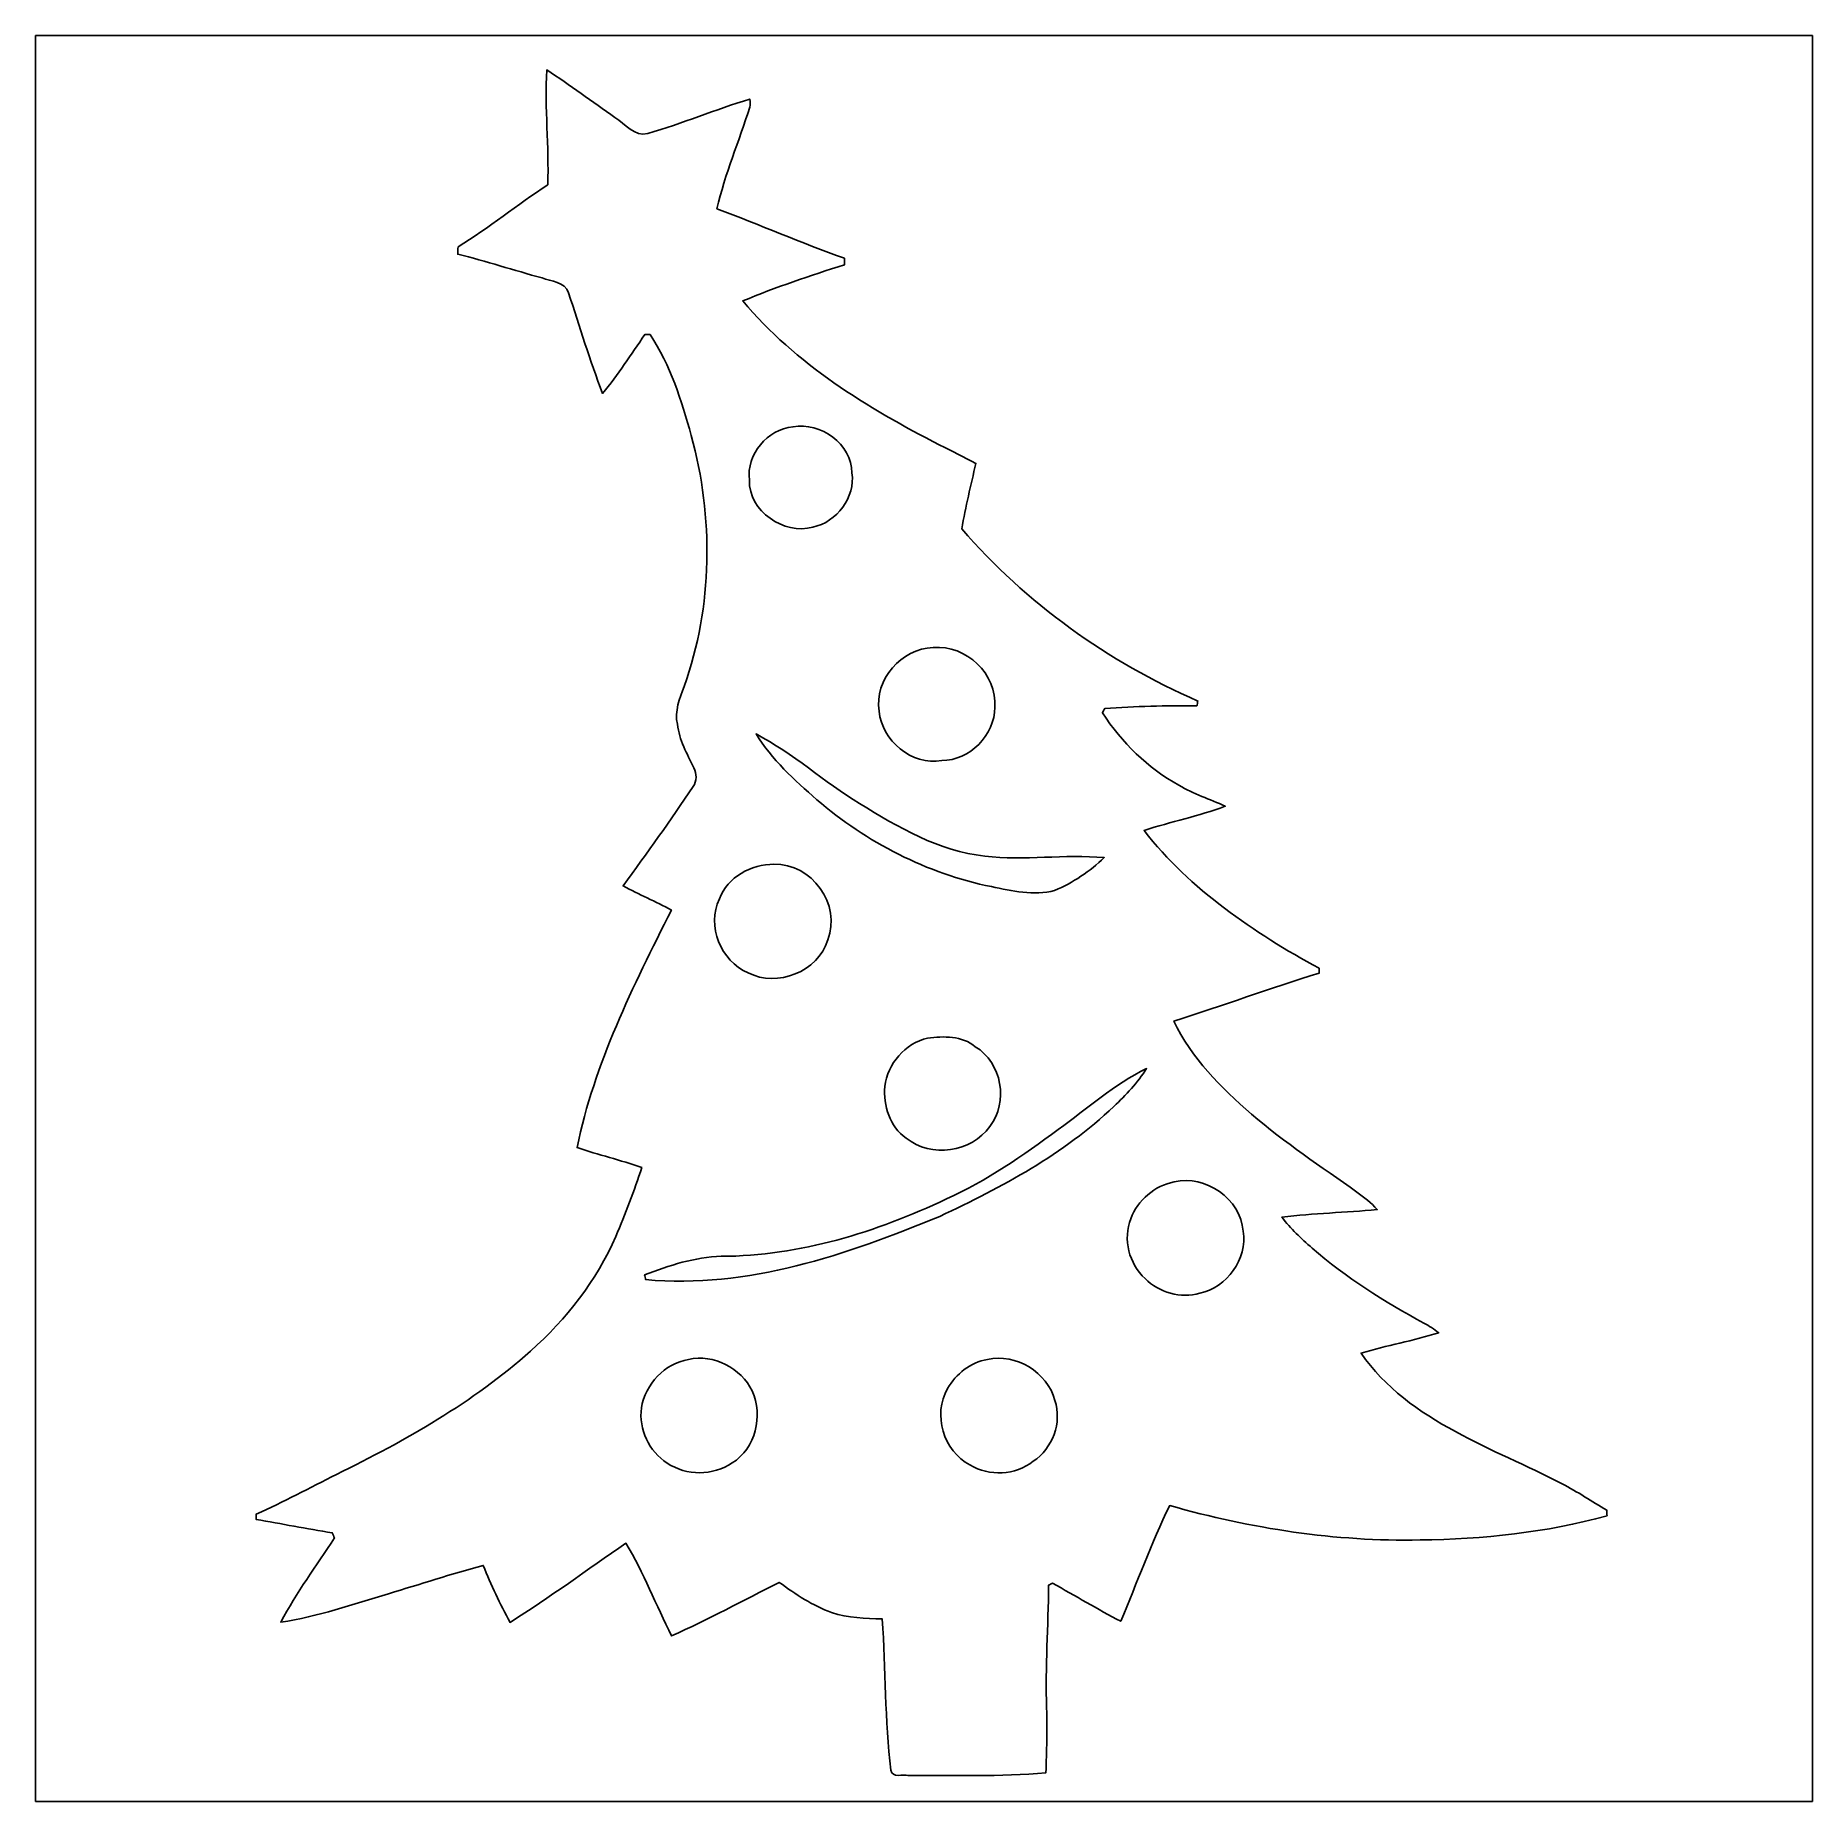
# Model space of a CAD drawing. Header units: centimetres. Extents: x -16.8 to 16.8, y -16.7 to 16.7.
import ezdxf

# ---------------------------------------------------------------- set-up
doc = ezdxf.new("R2010")
doc.units = ezdxf.units.CM
doc.header["$MEASUREMENT"] = 0
doc.layers.add('Layer 1', color=7, linetype='Continuous')

msp = doc.modelspace()

# ---------------------------------------------------------------- linework, layer by layer
at = {"layer": 'Layer 1', "color": 7}
for points, knots in [([(-16.77458, 16.66875), (-16.77458, 16.66875), (16.77458, 16.66875), (16.77458, 16.66875), (16.77458, 16.66875), (16.77458, 16.66875), (16.77458, -16.66875), (16.77458, -16.66875), (16.77458, -16.66875), (16.77458, -16.66875), (-16.77458, -16.66875), (-16.77458, -16.66875), (-16.77458, -16.66875), (-16.77458, -16.66875), (-16.77458, 16.66875), (-16.77458, 16.66875), (-16.77458, 16.66875), (-16.77458, 16.66875), (-16.77458, 16.66875), (-16.77458, 16.66875)], [0, 0, 0, 0, 0.16666667, 0.16666667, 0.16666667, 0.16666667, 0.33333333, 0.33333333, 0.33333333, 0.33333333, 0.5, 0.5, 0.5, 0.5, 0.66666667, 0.66666667, 0.66666667, 0.66666667, 1, 1, 1, 1]), ([(-7.12153, 16.02105), (-7.1628, 15.29821), (-7.07849, 14.57431), (-7.10318, 13.85076), (-7.10318, 13.85076), (-7.67821, 13.47399), (-8.21549, 13.04255), (-8.79828, 12.67742), (-8.79828, 12.67742), (-8.80004, 12.63191), (-8.80181, 12.58641), (-8.80322, 12.54054), (-8.80322, 12.54054), (-8.26735, 12.41002), (-7.74277, 12.2368), (-7.21043, 12.09287), (-7.21043, 12.09287), (-7.04215, 12.02619), (-6.78004, 12.01949), (-6.71019, 11.81312), (-6.71019, 11.81312), (-6.5024, 11.17706), (-6.30978, 10.53536), (-6.06707, 9.91129), (-6.06707, 9.91129), (-5.78026, 10.26654), (-5.52838, 10.64789), (-5.27121, 11.02431), (-5.27121, 11.02431), (-5.24616, 11.0236), (-5.19606, 11.02219), (-5.17137, 11.02184), (-5.17137, 11.02184), (-4.78649, 10.44751), (-4.578, 9.77865), (-4.39455, 9.1186), (-4.39455, 9.1186), (-3.97157, 7.57414), (-3.98815, 5.89633), (-4.5272, 4.38256), (-4.5272, 4.38256), (-4.60869, 4.15361), (-4.71664, 3.91478), (-4.65561, 3.66607), (-4.65561, 3.66607), (-4.6228, 3.36973), (-4.47146, 3.10974), (-4.34728, 2.84515), (-4.34728, 2.84515), (-4.29154, 2.73614), (-4.28554, 2.59468), (-4.35928, 2.49273), (-4.35928, 2.49273), (-4.78508, 1.85667), (-5.22887, 1.23261), (-5.68219, 0.61595), (-5.68219, 0.61595), (-5.38304, 0.45332), (-5.0673, 0.3235), (-4.7692, 0.15804), (-4.7692, 0.15804), (-5.49099, -1.27917), (-6.22441, -2.7372), (-6.55108, -4.32435), (-6.55108, -4.32435), (-6.14892, -4.46687), (-5.72946, -4.55542), (-5.32871, -4.70147), (-5.32871, -4.70147), (-5.4677, -5.1435), (-5.64127, -5.57389), (-5.81836, -6.00181), (-5.81836, -6.00181), (-6.18102, -6.83472), (-6.75323, -7.56144), (-7.42703, -8.16539), (-7.42703, -8.16539), (-8.51359, -9.13553), (-9.79276, -9.85732), (-11.09486, -10.49514), (-11.09486, -10.49514), (-11.59792, -10.74596), (-12.0904, -11.01901), (-12.60616, -11.24409), (-12.60616, -11.24409), (-12.60757, -11.26913), (-12.61075, -11.31887), (-12.61216, -11.34392), (-12.61216, -11.34392), (-12.13238, -11.42753), (-11.65401, -11.51925), (-11.17318, -11.59722), (-11.17318, -11.59722), (-11.15907, -11.62932), (-11.1446, -11.66213), (-11.13014, -11.69494), (-11.13014, -11.69494), (-11.47798, -12.2174), (-11.84522, -12.72928), (-12.14332, -13.28244), (-12.14332, -13.28244), (-11.44764, -13.18189), (-10.78018, -12.94906), (-10.10991, -12.74621), (-10.10991, -12.74621), (-9.51371, -12.56982), (-8.92351, -12.37262), (-8.32238, -12.21317), (-8.32238, -12.21317), (-8.1728, -12.58006), (-8.00629, -12.94059), (-7.81438, -13.28737), (-7.81438, -13.28737), (-7.06755, -12.81642), (-6.356, -12.2936), (-5.62786, -11.79477), (-5.62786, -11.79477), (-5.29061, -12.35181), (-5.06024, -12.96352), (-4.76603, -13.54279), (-4.76603, -13.54279), (-4.07564, -13.23234), (-3.40924, -12.8718), (-2.73226, -12.53384), (-2.73226, -12.53384), (-2.42358, -12.75644), (-2.10432, -12.97376), (-1.74343, -13.10358), (-1.74343, -13.10358), (-1.43651, -13.20906), (-1.10737, -13.20941), (-0.78669, -13.22423), (-0.78669, -13.22423), (-0.72672, -14.17532), (-0.73625, -15.13346), (-0.62512, -16.08067), (-0.62512, -16.08067), (-0.60078, -16.23413), (-0.39194, -16.14946), (-0.30057, -16.17945), (-0.30057, -16.17945), (0.56656, -16.16463), (1.43722, -16.21014), (2.30223, -16.12582), (2.30223, -16.12582), (2.3114, -15.71872), (2.33186, -15.31197), (2.31599, -14.90557), (2.31599, -14.90557), (2.28812, -14.13122), (2.34527, -13.35828), (2.35303, -12.58464), (2.35303, -12.58464), (2.37173, -12.57547), (2.40912, -12.55642), (2.42782, -12.54725), (2.42782, -12.54725), (2.85538, -12.7889), (3.27978, -13.03831), (3.7144, -13.26797), (3.7144, -13.26797), (4.02343, -12.53984), (4.28907, -11.79266), (4.63832, -11.08216), (4.63832, -11.08216), (6.17396, -11.51572), (7.76817, -11.76514), (9.36625, -11.73198), (9.36625, -11.73198), (10.5537, -11.71469), (11.74962, -11.59404), (12.8965, -11.27619), (12.8965, -11.27619), (12.89509, -11.24938), (12.89191, -11.19611), (12.89015, -11.1693), (12.89015, -11.1693), (12.60898, -11.0042), (12.33699, -10.82216), (12.04736, -10.67223), (12.04736, -10.67223), (11.38661, -10.32263), (10.68846, -10.04958), (10.03476, -9.68693), (10.03476, -9.68693), (9.35073, -9.31933), (8.69562, -8.85366), (8.25147, -8.20561), (8.25147, -8.20561), (8.73478, -8.05603), (9.23607, -7.97384), (9.71832, -7.82038), (9.71832, -7.82038), (9.63013, -7.75123), (9.53664, -7.68914), (9.43751, -7.63764), (9.43751, -7.63764), (8.69103, -7.23406), (7.96572, -6.78109), (7.32614, -6.22053), (7.32614, -6.22053), (7.12258, -6.04132), (6.92009, -5.85646), (6.75816, -5.63774), (6.75816, -5.63774), (7.35471, -5.56084), (7.95831, -5.55449), (8.55698, -5.49381), (8.55698, -5.49381), (8.44585, -5.36469), (8.30509, -5.26556), (8.17033, -5.16467), (8.17033, -5.16467), (7.50111, -4.68418), (6.81002, -4.23122), (6.18349, -3.69429), (6.18349, -3.69429), (5.60881, -3.19088), (5.04613, -2.63772), (4.7184, -1.9364), (4.7184, -1.9364), (5.63809, -1.65135), (6.53909, -1.30986), (7.4609, -1.03223), (7.4609, -1.03223), (7.46019, -1.0093), (7.45878, -0.96308), (7.45843, -0.94015), (7.45843, -0.94015), (6.22829, -0.26599), (5.02532, 0.54257), (4.15643, 1.66088), (4.15643, 1.66088), (4.66161, 1.83092), (5.1883, 1.93005), (5.68713, 2.11984), (5.68713, 2.11984), (5.3975, 2.25637), (5.0867, 2.34703), (4.8133, 2.51742), (4.8133, 2.51742), (4.22346, 2.83951), (3.73521, 3.32281), (3.36832, 3.88303), (3.36832, 3.88303), (3.37961, 3.90313), (3.40184, 3.943), (3.41277, 3.96311), (3.41277, 3.96311), (3.99097, 4.0072), (4.57094, 4.01779), (5.15056, 4.01638), (5.15056, 4.01638), (5.15585, 4.0386), (5.16572, 4.08376), (5.17066, 4.10598), (5.17066, 4.10598), (3.47133, 4.8447), (1.92546, 5.95348), (0.71226, 7.35718), (0.71226, 7.35718), (0.78881, 7.77064), (0.88194, 8.18092), (0.98037, 8.58979), (0.98037, 8.58979), (0.756, 8.71255), (0.52634, 8.82509), (0.29704, 8.93798), (0.29704, 8.93798), (-1.0728, 9.64177), (-2.42217, 10.46692), (-3.42194, 11.65966), (-3.42194, 11.65966), (-2.794, 11.91789), (-2.15018, 12.13732), (-1.50213, 12.33946), (-1.50213, 12.33946), (-1.50248, 12.38109), (-1.50248, 12.42236), (-1.50248, 12.46364), (-1.50248, 12.46364), (-2.31458, 12.75115), (-3.10374, 13.09864), (-3.91125, 13.39885), (-3.91125, 13.39885), (-3.75426, 14.05361), (-3.49285, 14.67802), (-3.28824, 15.31832), (-3.28824, 15.31832), (-3.27554, 15.36841), (-3.28083, 15.42062), (-3.2893, 15.47072), (-3.2893, 15.47072), (-3.93559, 15.26857), (-4.56565, 15.01352), (-5.21406, 14.81702), (-5.21406, 14.81702), (-5.47335, 14.75599), (-5.64127, 15.00329), (-5.83424, 15.1197), (-5.83424, 15.1197), (-6.2611, 15.42309), (-6.68655, 15.7293), (-7.12153, 16.02105)], [0, 0, 0, 0, 0.01298701, 0.01298701, 0.01298701, 0.01298701, 0.02597403, 0.02597403, 0.02597403, 0.02597403, 0.03896104, 0.03896104, 0.03896104, 0.03896104, 0.05194805, 0.05194805, 0.05194805, 0.05194805, 0.06493506, 0.06493506, 0.06493506, 0.06493506, 0.07792208, 0.07792208, 0.07792208, 0.07792208, 0.09090909, 0.09090909, 0.09090909, 0.09090909, 0.1038961, 0.1038961, 0.1038961, 0.1038961, 0.11688312, 0.11688312, 0.11688312, 0.11688312, 0.12987013, 0.12987013, 0.12987013, 0.12987013, 0.14285714, 0.14285714, 0.14285714, 0.14285714, 0.15584416, 0.15584416, 0.15584416, 0.15584416, 0.16883117, 0.16883117, 0.16883117, 0.16883117, 0.18181818, 0.18181818, 0.18181818, 0.18181818, 0.19480519, 0.19480519, 0.19480519, 0.19480519, 0.20779221, 0.20779221, 0.20779221, 0.20779221, 0.22077922, 0.22077922, 0.22077922, 0.22077922, 0.23376623, 0.23376623, 0.23376623, 0.23376623, 0.24675325, 0.24675325, 0.24675325, 0.24675325, 0.25974026, 0.25974026, 0.25974026, 0.25974026, 0.27272727, 0.27272727, 0.27272727, 0.27272727, 0.28571429, 0.28571429, 0.28571429, 0.28571429, 0.2987013, 0.2987013, 0.2987013, 0.2987013, 0.31168831, 0.31168831, 0.31168831, 0.31168831, 0.32467532, 0.32467532, 0.32467532, 0.32467532, 0.33766234, 0.33766234, 0.33766234, 0.33766234, 0.35064935, 0.35064935, 0.35064935, 0.35064935, 0.36363636, 0.36363636, 0.36363636, 0.36363636, 0.37662338, 0.37662338, 0.37662338, 0.37662338, 0.38961039, 0.38961039, 0.38961039, 0.38961039, 0.4025974, 0.4025974, 0.4025974, 0.4025974, 0.41558442, 0.41558442, 0.41558442, 0.41558442, 0.42857143, 0.42857143, 0.42857143, 0.42857143, 0.44155844, 0.44155844, 0.44155844, 0.44155844, 0.45454545, 0.45454545, 0.45454545, 0.45454545, 0.46753247, 0.46753247, 0.46753247, 0.46753247, 0.48051948, 0.48051948, 0.48051948, 0.48051948, 0.49350649, 0.49350649, 0.49350649, 0.49350649, 0.50649351, 0.50649351, 0.50649351, 0.50649351, 0.51948052, 0.51948052, 0.51948052, 0.51948052, 0.53246753, 0.53246753, 0.53246753, 0.53246753, 0.54545455, 0.54545455, 0.54545455, 0.54545455, 0.55844156, 0.55844156, 0.55844156, 0.55844156, 0.57142857, 0.57142857, 0.57142857, 0.57142857, 0.58441558, 0.58441558, 0.58441558, 0.58441558, 0.5974026, 0.5974026, 0.5974026, 0.5974026, 0.61038961, 0.61038961, 0.61038961, 0.61038961, 0.62337662, 0.62337662, 0.62337662, 0.62337662, 0.63636364, 0.63636364, 0.63636364, 0.63636364, 0.64935065, 0.64935065, 0.64935065, 0.64935065, 0.66233766, 0.66233766, 0.66233766, 0.66233766, 0.67532468, 0.67532468, 0.67532468, 0.67532468, 0.68831169, 0.68831169, 0.68831169, 0.68831169, 0.7012987, 0.7012987, 0.7012987, 0.7012987, 0.71428571, 0.71428571, 0.71428571, 0.71428571, 0.72727273, 0.72727273, 0.72727273, 0.72727273, 0.74025974, 0.74025974, 0.74025974, 0.74025974, 0.75324675, 0.75324675, 0.75324675, 0.75324675, 0.76623377, 0.76623377, 0.76623377, 0.76623377, 0.77922078, 0.77922078, 0.77922078, 0.77922078, 0.79220779, 0.79220779, 0.79220779, 0.79220779, 0.80519481, 0.80519481, 0.80519481, 0.80519481, 0.81818182, 0.81818182, 0.81818182, 0.81818182, 0.83116883, 0.83116883, 0.83116883, 0.83116883, 0.84415584, 0.84415584, 0.84415584, 0.84415584, 0.85714286, 0.85714286, 0.85714286, 0.85714286, 0.87012987, 0.87012987, 0.87012987, 0.87012987, 0.88311688, 0.88311688, 0.88311688, 0.88311688, 0.8961039, 0.8961039, 0.8961039, 0.8961039, 0.90909091, 0.90909091, 0.90909091, 0.90909091, 0.92207792, 0.92207792, 0.92207792, 0.92207792, 0.93506494, 0.93506494, 0.93506494, 0.93506494, 0.94805195, 0.94805195, 0.94805195, 0.94805195, 0.96103896, 0.96103896, 0.96103896, 0.96103896, 0.97402597, 0.97402597, 0.97402597, 0.97402597, 1, 1, 1, 1]), ([(-2.47333, 9.28194), (-1.95509, 9.37189), (-1.36102, 8.9595), (-1.35961, 8.41304), (-1.35961, 8.41304), (-1.29152, 7.94914), (-1.64747, 7.48489), (-2.09762, 7.38822), (-2.09762, 7.38822), (-2.64478, 7.23688), (-3.30835, 7.68985), (-3.29741, 8.27405), (-3.29741, 8.27405), (-3.35351, 8.76018), (-2.95875, 9.23643), (-2.47333, 9.28194)], [0, 0, 0, 0, 0.2, 0.2, 0.2, 0.2, 0.4, 0.4, 0.4, 0.4, 0.6, 0.6, 0.6, 0.6, 1, 1, 1, 1]), ([(0.17357, 5.11351), (0.79657, 5.17243), (1.37971, 4.61398), (1.3402, 3.98886), (1.3402, 3.98886), (1.32997, 3.46181), (0.86713, 2.98097), (0.33408, 2.98415), (0.33408, 2.98415), (-0.23319, 2.8829), (-0.79128, 3.35386), (-0.84737, 3.91266), (-0.84737, 3.91266), (-0.94192, 4.50991), (-0.42545, 5.09905), (0.17357, 5.11351)], [0, 0, 0, 0, 0.2, 0.2, 0.2, 0.2, 0.4, 0.4, 0.4, 0.4, 0.6, 0.6, 0.6, 0.6, 1, 1, 1, 1]), ([(-3.17077, 3.48403), (-2.47262, 3.11856), (-1.88807, 2.57775), (-1.21532, 2.17064), (-1.21532, 2.17064), (-0.48754, 1.72403), (0.27834, 1.26683), (1.14759, 1.17969), (1.14759, 1.17969), (1.89724, 1.08691), (2.65324, 1.21779), (3.4036, 1.15041), (3.4036, 1.15041), (3.13161, 0.89147), (2.81305, 0.67345), (2.46556, 0.52987), (2.46556, 0.52987), (2.07292, 0.42333), (1.66158, 0.52282), (1.27353, 0.60113), (1.27353, 0.60113), (0.05503, 0.84737), (-1.08232, 1.43757), (-2.02459, 2.24331), (-2.02459, 2.24331), (-2.44687, 2.61479), (-2.87232, 3.00214), (-3.17077, 3.48403)], [0, 0, 0, 0, 0.125, 0.125, 0.125, 0.125, 0.25, 0.25, 0.25, 0.25, 0.375, 0.375, 0.375, 0.375, 0.5, 0.5, 0.5, 0.5, 0.625, 0.625, 0.625, 0.625, 0.75, 0.75, 0.75, 0.75, 1, 1, 1, 1]), ([(-2.83245, 1.0227), (-2.12478, 1.05304), (-1.55222, 0.25788), (-1.81751, -0.40358), (-1.81751, -0.40358), (-2.00025, -1.00683), (-2.76684, -1.30881), (-3.32034, -1.02482), (-3.32034, -1.02482), (-3.83681, -0.8061), (-4.11021, -0.13899), (-3.86256, 0.37006), (-3.86256, 0.37006), (-3.71016, 0.78458), (-3.26002, 1.02411), (-2.83245, 1.0227)], [0, 0, 0, 0, 0.2, 0.2, 0.2, 0.2, 0.4, 0.4, 0.4, 0.4, 0.6, 0.6, 0.6, 0.6, 1, 1, 1, 1]), ([(0.06809, -2.25813), (0.37112, -2.21897), (0.71896, -2.21227), (0.96767, -2.42041), (0.96767, -2.42041), (1.47179, -2.72027), (1.6002, -3.46604), (1.24178, -3.92395), (1.24178, -3.92395), (0.89782, -4.41607), (0.12912, -4.53108), (-0.33479, -4.14408), (-0.33479, -4.14408), (-0.65052, -3.93594), (-0.76906, -3.52954), (-0.7426, -3.17006), (-0.7426, -3.17006), (-0.68545, -2.74179), (-0.35736, -2.3562), (0.06809, -2.25813)], [0, 0, 0, 0, 0.16666667, 0.16666667, 0.16666667, 0.16666667, 0.33333333, 0.33333333, 0.33333333, 0.33333333, 0.5, 0.5, 0.5, 0.5, 0.66666667, 0.66666667, 0.66666667, 0.66666667, 1, 1, 1, 1]), ([(2.53541, -3.98357), (3.08081, -3.58599), (3.59234, -3.13126), (4.20229, -2.8321), (4.20229, -2.8321), (4.03084, -3.09845), (3.81459, -3.33304), (3.58316, -3.54789), (3.58316, -3.54789), (2.63701, -4.44888), (1.47249, -5.074), (0.29774, -5.62328), (0.29774, -5.62328), (-1.45909, -6.34541), (-3.3274, -6.99805), (-5.25604, -6.81637), (-5.25604, -6.81637), (-5.26062, -6.7945), (-5.26944, -6.75076), (-5.27403, -6.72888), (-5.27403, -6.72888), (-4.81013, -6.54897), (-4.32894, -6.39127), (-3.82693, -6.37752), (-3.82693, -6.37752), (-2.34633, -6.37293), (-0.90593, -5.92314), (0.42192, -5.29414), (0.42192, -5.29414), (1.18357, -4.95688), (1.86584, -4.47252), (2.53541, -3.98357)], [0, 0, 0, 0, 0.11111111, 0.11111111, 0.11111111, 0.11111111, 0.22222222, 0.22222222, 0.22222222, 0.22222222, 0.33333333, 0.33333333, 0.33333333, 0.33333333, 0.44444444, 0.44444444, 0.44444444, 0.44444444, 0.55555556, 0.55555556, 0.55555556, 0.55555556, 0.66666667, 0.66666667, 0.66666667, 0.66666667, 0.77777778, 0.77777778, 0.77777778, 0.77777778, 1, 1, 1, 1]), ([(4.7244, -4.97205), (5.32024, -4.83623), (5.9757, -5.2899), (6.02615, -5.90409), (6.02615, -5.90409), (6.11117, -6.42761), (5.71641, -6.96489), (5.20488, -7.07461), (5.20488, -7.07461), (4.84505, -7.17762), (4.43653, -7.05979), (4.17301, -6.79873), (4.17301, -6.79873), (3.87068, -6.51969), (3.75356, -6.05226), (3.90243, -5.66702), (3.90243, -5.66702), (4.03437, -5.31671), (4.35716, -5.04225), (4.7244, -4.97205)], [0, 0, 0, 0, 0.16666667, 0.16666667, 0.16666667, 0.16666667, 0.33333333, 0.33333333, 0.33333333, 0.33333333, 0.5, 0.5, 0.5, 0.5, 0.66666667, 0.66666667, 0.66666667, 0.66666667, 1, 1, 1, 1]), ([(-4.44747, -8.32556), (-3.9684, -8.21619), (-3.45616, -8.48748), (-3.24168, -8.91999), (-3.24168, -8.91999), (-3.03495, -9.38847), (-3.17535, -10.0009), (-3.62126, -10.27853), (-3.62126, -10.27853), (-3.98321, -10.51983), (-4.48804, -10.52724), (-4.84823, -10.27994), (-4.84823, -10.27994), (-5.19324, -10.06193), (-5.38551, -9.63895), (-5.33647, -9.23537), (-5.33647, -9.23537), (-5.25745, -8.79581), (-4.89656, -8.39646), (-4.44747, -8.32556)], [0, 0, 0, 0, 0.16666667, 0.16666667, 0.16666667, 0.16666667, 0.33333333, 0.33333333, 0.33333333, 0.33333333, 0.5, 0.5, 0.5, 0.5, 0.66666667, 0.66666667, 0.66666667, 0.66666667, 1, 1, 1, 1]), ([(1.19698, -8.32414), (1.74061, -8.20103), (2.32551, -8.5665), (2.47297, -9.09743), (2.47297, -9.09743), (2.60809, -9.51512), (2.42852, -10.00725), (2.06269, -10.24678), (2.06269, -10.24678), (1.72826, -10.50925), (1.22767, -10.541), (0.86677, -10.31416), (0.86677, -10.31416), (0.36724, -10.05558), (0.16016, -9.36202), (0.44591, -8.87554), (0.44591, -8.87554), (0.60254, -8.60037), (0.87983, -8.37636), (1.19698, -8.32414)], [0, 0, 0, 0, 0.16666667, 0.16666667, 0.16666667, 0.16666667, 0.33333333, 0.33333333, 0.33333333, 0.33333333, 0.5, 0.5, 0.5, 0.5, 0.66666667, 0.66666667, 0.66666667, 0.66666667, 1, 1, 1, 1])]:
    msp.add_open_spline(points, degree=3, knots=knots, dxfattribs=at)
at = {"layer": 'Layer 1', "color": 8}
for points, knots in [([(-7.12153, 16.02105), (-6.68655, 15.7293), (-6.2611, 15.42309), (-5.83424, 15.1197), (-5.83424, 15.1197), (-5.64127, 15.00329), (-5.47335, 14.75599), (-5.21406, 14.81702), (-5.21406, 14.81702), (-4.56565, 15.01352), (-3.93559, 15.26857), (-3.2893, 15.47072), (-3.2893, 15.47072), (-3.28083, 15.42062), (-3.27554, 15.36841), (-3.28824, 15.31832), (-3.28824, 15.31832), (-3.49285, 14.67802), (-3.75426, 14.05361), (-3.91125, 13.39885), (-3.91125, 13.39885), (-3.10374, 13.09864), (-2.31458, 12.75115), (-1.50248, 12.46364), (-1.50248, 12.46364), (-1.50248, 12.42236), (-1.50248, 12.38109), (-1.50213, 12.33946), (-1.50213, 12.33946), (-2.15018, 12.13732), (-2.794, 11.91789), (-3.42194, 11.65966), (-3.42194, 11.65966), (-2.42217, 10.46692), (-1.0728, 9.64177), (0.29704, 8.93798), (0.29704, 8.93798), (0.52634, 8.82509), (0.756, 8.71255), (0.98037, 8.58979), (0.98037, 8.58979), (0.88194, 8.18092), (0.78881, 7.77064), (0.71226, 7.35718), (0.71226, 7.35718), (1.92546, 5.95348), (3.47133, 4.8447), (5.17066, 4.10598), (5.17066, 4.10598), (5.16572, 4.08376), (5.15585, 4.0386), (5.15056, 4.01638), (5.15056, 4.01638), (4.57094, 4.01779), (3.99097, 4.0072), (3.41277, 3.96311), (3.41277, 3.96311), (3.40184, 3.943), (3.37961, 3.90313), (3.36832, 3.88303), (3.36832, 3.88303), (3.73521, 3.32281), (4.22346, 2.83951), (4.8133, 2.51742), (4.8133, 2.51742), (5.0867, 2.34703), (5.3975, 2.25637), (5.68713, 2.11984), (5.68713, 2.11984), (5.1883, 1.93005), (4.66161, 1.83092), (4.15643, 1.66088), (4.15643, 1.66088), (5.02532, 0.54257), (6.22829, -0.26599), (7.45843, -0.94015), (7.45843, -0.94015), (7.45878, -0.96308), (7.46019, -1.0093), (7.4609, -1.03223), (7.4609, -1.03223), (6.53909, -1.30986), (5.63809, -1.65135), (4.7184, -1.9364), (4.7184, -1.9364), (5.04613, -2.63772), (5.60881, -3.19088), (6.18349, -3.69429), (6.18349, -3.69429), (6.81002, -4.23122), (7.50111, -4.68418), (8.17033, -5.16467), (8.17033, -5.16467), (8.30509, -5.26556), (8.44585, -5.36469), (8.55698, -5.49381), (8.55698, -5.49381), (7.95831, -5.55449), (7.35471, -5.56084), (6.75816, -5.63774), (6.75816, -5.63774), (6.92009, -5.85646), (7.12258, -6.04132), (7.32614, -6.22053), (7.32614, -6.22053), (7.96572, -6.78109), (8.69103, -7.23406), (9.43751, -7.63764), (9.43751, -7.63764), (9.53664, -7.68914), (9.63013, -7.75123), (9.71832, -7.82038), (9.71832, -7.82038), (9.23607, -7.97384), (8.73478, -8.05603), (8.25147, -8.20561), (8.25147, -8.20561), (8.69562, -8.85366), (9.35073, -9.31933), (10.03476, -9.68693), (10.03476, -9.68693), (10.68846, -10.04958), (11.38661, -10.32263), (12.04736, -10.67223), (12.04736, -10.67223), (12.33699, -10.82216), (12.60898, -11.0042), (12.89015, -11.1693), (12.89015, -11.1693), (12.89191, -11.19611), (12.89509, -11.24938), (12.8965, -11.27619), (12.8965, -11.27619), (11.74962, -11.59404), (10.5537, -11.71469), (9.36625, -11.73198), (9.36625, -11.73198), (7.76817, -11.76514), (6.17396, -11.51572), (4.63832, -11.08216), (4.63832, -11.08216), (4.28907, -11.79266), (4.02343, -12.53984), (3.7144, -13.26797), (3.7144, -13.26797), (3.27978, -13.03831), (2.85538, -12.7889), (2.42782, -12.54725), (2.42782, -12.54725), (2.40912, -12.55642), (2.37173, -12.57547), (2.35303, -12.58464), (2.35303, -12.58464), (2.34527, -13.35828), (2.28812, -14.13122), (2.31599, -14.90557), (2.31599, -14.90557), (2.33186, -15.31197), (2.3114, -15.71872), (2.30223, -16.12582), (2.30223, -16.12582), (1.43722, -16.21014), (0.56656, -16.16463), (-0.30057, -16.17945), (-0.30057, -16.17945), (-0.39194, -16.14946), (-0.60078, -16.23413), (-0.62512, -16.08067), (-0.62512, -16.08067), (-0.73625, -15.13346), (-0.72672, -14.17532), (-0.78669, -13.22423), (-0.78669, -13.22423), (-1.10737, -13.20941), (-1.43651, -13.20906), (-1.74343, -13.10358), (-1.74343, -13.10358), (-2.10432, -12.97376), (-2.42358, -12.75644), (-2.73226, -12.53384), (-2.73226, -12.53384), (-3.40924, -12.8718), (-4.07564, -13.23234), (-4.76603, -13.54279), (-4.76603, -13.54279), (-5.06024, -12.96352), (-5.29061, -12.35181), (-5.62786, -11.79477), (-5.62786, -11.79477), (-6.356, -12.2936), (-7.06755, -12.81642), (-7.81438, -13.28737), (-7.81438, -13.28737), (-8.00629, -12.94059), (-8.1728, -12.58006), (-8.32238, -12.21317), (-8.32238, -12.21317), (-8.92351, -12.37262), (-9.51371, -12.56982), (-10.10991, -12.74621), (-10.10991, -12.74621), (-10.78018, -12.94906), (-11.44764, -13.18189), (-12.14332, -13.28244), (-12.14332, -13.28244), (-11.84522, -12.72928), (-11.47798, -12.2174), (-11.13014, -11.69494), (-11.13014, -11.69494), (-11.1446, -11.66213), (-11.15907, -11.62932), (-11.17318, -11.59722), (-11.17318, -11.59722), (-11.65401, -11.51925), (-12.13238, -11.42753), (-12.61216, -11.34392), (-12.61216, -11.34392), (-12.61075, -11.31887), (-12.60757, -11.26913), (-12.60616, -11.24409), (-12.60616, -11.24409), (-12.0904, -11.01901), (-11.59792, -10.74596), (-11.09486, -10.49514), (-11.09486, -10.49514), (-9.79276, -9.85732), (-8.51359, -9.13553), (-7.42703, -8.16539), (-7.42703, -8.16539), (-6.75323, -7.56144), (-6.18102, -6.83472), (-5.81836, -6.00181), (-5.81836, -6.00181), (-5.64127, -5.57389), (-5.4677, -5.1435), (-5.32871, -4.70147), (-5.32871, -4.70147), (-5.72946, -4.55542), (-6.14892, -4.46687), (-6.55108, -4.32435), (-6.55108, -4.32435), (-6.22441, -2.7372), (-5.49099, -1.27917), (-4.7692, 0.15804), (-4.7692, 0.15804), (-5.0673, 0.3235), (-5.38304, 0.45332), (-5.68219, 0.61595), (-5.68219, 0.61595), (-5.22887, 1.23261), (-4.78508, 1.85667), (-4.35928, 2.49273), (-4.35928, 2.49273), (-4.28554, 2.59468), (-4.29154, 2.73614), (-4.34728, 2.84515), (-4.34728, 2.84515), (-4.47146, 3.10974), (-4.6228, 3.36973), (-4.65561, 3.66607), (-4.65561, 3.66607), (-4.71664, 3.91478), (-4.60869, 4.15361), (-4.5272, 4.38256), (-4.5272, 4.38256), (-3.98815, 5.89633), (-3.97157, 7.57414), (-4.39455, 9.1186), (-4.39455, 9.1186), (-4.578, 9.77865), (-4.78649, 10.44751), (-5.17137, 11.02184), (-5.17137, 11.02184), (-5.19606, 11.02219), (-5.24616, 11.0236), (-5.27121, 11.02431), (-5.27121, 11.02431), (-5.52838, 10.64789), (-5.78026, 10.26654), (-6.06707, 9.91129), (-6.06707, 9.91129), (-6.30978, 10.53536), (-6.5024, 11.17706), (-6.71019, 11.81312), (-6.71019, 11.81312), (-6.78004, 12.01949), (-7.04215, 12.02619), (-7.21043, 12.09287), (-7.21043, 12.09287), (-7.74277, 12.2368), (-8.26735, 12.41002), (-8.80322, 12.54054), (-8.80322, 12.54054), (-8.80181, 12.58641), (-8.80004, 12.63191), (-8.79828, 12.67742), (-8.79828, 12.67742), (-8.21549, 13.04255), (-7.67821, 13.47399), (-7.10318, 13.85076), (-7.10318, 13.85076), (-7.07849, 14.57431), (-7.1628, 15.29821), (-7.12153, 16.02105), (-7.12153, 16.02105), (-7.12153, 16.02105), (-7.12153, 16.02105), (-7.12153, 16.02105)], [0, 0, 0, 0, 0.01282051, 0.01282051, 0.01282051, 0.01282051, 0.02564103, 0.02564103, 0.02564103, 0.02564103, 0.03846154, 0.03846154, 0.03846154, 0.03846154, 0.05128205, 0.05128205, 0.05128205, 0.05128205, 0.06410256, 0.06410256, 0.06410256, 0.06410256, 0.07692308, 0.07692308, 0.07692308, 0.07692308, 0.08974359, 0.08974359, 0.08974359, 0.08974359, 0.1025641, 0.1025641, 0.1025641, 0.1025641, 0.11538462, 0.11538462, 0.11538462, 0.11538462, 0.12820513, 0.12820513, 0.12820513, 0.12820513, 0.14102564, 0.14102564, 0.14102564, 0.14102564, 0.15384615, 0.15384615, 0.15384615, 0.15384615, 0.16666667, 0.16666667, 0.16666667, 0.16666667, 0.17948718, 0.17948718, 0.17948718, 0.17948718, 0.19230769, 0.19230769, 0.19230769, 0.19230769, 0.20512821, 0.20512821, 0.20512821, 0.20512821, 0.21794872, 0.21794872, 0.21794872, 0.21794872, 0.23076923, 0.23076923, 0.23076923, 0.23076923, 0.24358974, 0.24358974, 0.24358974, 0.24358974, 0.25641026, 0.25641026, 0.25641026, 0.25641026, 0.26923077, 0.26923077, 0.26923077, 0.26923077, 0.28205128, 0.28205128, 0.28205128, 0.28205128, 0.29487179, 0.29487179, 0.29487179, 0.29487179, 0.30769231, 0.30769231, 0.30769231, 0.30769231, 0.32051282, 0.32051282, 0.32051282, 0.32051282, 0.33333333, 0.33333333, 0.33333333, 0.33333333, 0.34615385, 0.34615385, 0.34615385, 0.34615385, 0.35897436, 0.35897436, 0.35897436, 0.35897436, 0.37179487, 0.37179487, 0.37179487, 0.37179487, 0.38461538, 0.38461538, 0.38461538, 0.38461538, 0.3974359, 0.3974359, 0.3974359, 0.3974359, 0.41025641, 0.41025641, 0.41025641, 0.41025641, 0.42307692, 0.42307692, 0.42307692, 0.42307692, 0.43589744, 0.43589744, 0.43589744, 0.43589744, 0.44871795, 0.44871795, 0.44871795, 0.44871795, 0.46153846, 0.46153846, 0.46153846, 0.46153846, 0.47435897, 0.47435897, 0.47435897, 0.47435897, 0.48717949, 0.48717949, 0.48717949, 0.48717949, 0.5, 0.5, 0.5, 0.5, 0.51282051, 0.51282051, 0.51282051, 0.51282051, 0.52564103, 0.52564103, 0.52564103, 0.52564103, 0.53846154, 0.53846154, 0.53846154, 0.53846154, 0.55128205, 0.55128205, 0.55128205, 0.55128205, 0.56410256, 0.56410256, 0.56410256, 0.56410256, 0.57692308, 0.57692308, 0.57692308, 0.57692308, 0.58974359, 0.58974359, 0.58974359, 0.58974359, 0.6025641, 0.6025641, 0.6025641, 0.6025641, 0.61538462, 0.61538462, 0.61538462, 0.61538462, 0.62820513, 0.62820513, 0.62820513, 0.62820513, 0.64102564, 0.64102564, 0.64102564, 0.64102564, 0.65384615, 0.65384615, 0.65384615, 0.65384615, 0.66666667, 0.66666667, 0.66666667, 0.66666667, 0.67948718, 0.67948718, 0.67948718, 0.67948718, 0.69230769, 0.69230769, 0.69230769, 0.69230769, 0.70512821, 0.70512821, 0.70512821, 0.70512821, 0.71794872, 0.71794872, 0.71794872, 0.71794872, 0.73076923, 0.73076923, 0.73076923, 0.73076923, 0.74358974, 0.74358974, 0.74358974, 0.74358974, 0.75641026, 0.75641026, 0.75641026, 0.75641026, 0.76923077, 0.76923077, 0.76923077, 0.76923077, 0.78205128, 0.78205128, 0.78205128, 0.78205128, 0.79487179, 0.79487179, 0.79487179, 0.79487179, 0.80769231, 0.80769231, 0.80769231, 0.80769231, 0.82051282, 0.82051282, 0.82051282, 0.82051282, 0.83333333, 0.83333333, 0.83333333, 0.83333333, 0.84615385, 0.84615385, 0.84615385, 0.84615385, 0.85897436, 0.85897436, 0.85897436, 0.85897436, 0.87179487, 0.87179487, 0.87179487, 0.87179487, 0.88461538, 0.88461538, 0.88461538, 0.88461538, 0.8974359, 0.8974359, 0.8974359, 0.8974359, 0.91025641, 0.91025641, 0.91025641, 0.91025641, 0.92307692, 0.92307692, 0.92307692, 0.92307692, 0.93589744, 0.93589744, 0.93589744, 0.93589744, 0.94871795, 0.94871795, 0.94871795, 0.94871795, 0.96153846, 0.96153846, 0.96153846, 0.96153846, 0.97435897, 0.97435897, 0.97435897, 0.97435897, 1, 1, 1, 1]), ([(-2.47333, 9.28194), (-2.95875, 9.23643), (-3.35351, 8.76018), (-3.29741, 8.27405), (-3.29741, 8.27405), (-3.30835, 7.68985), (-2.64478, 7.23688), (-2.09762, 7.38822), (-2.09762, 7.38822), (-1.64747, 7.48489), (-1.29152, 7.94914), (-1.35961, 8.41304), (-1.35961, 8.41304), (-1.36102, 8.9595), (-1.95509, 9.37189), (-2.47333, 9.28194), (-2.47333, 9.28194), (-2.47333, 9.28194), (-2.47333, 9.28194), (-2.47333, 9.28194)], [0, 0, 0, 0, 0.16666667, 0.16666667, 0.16666667, 0.16666667, 0.33333333, 0.33333333, 0.33333333, 0.33333333, 0.5, 0.5, 0.5, 0.5, 0.66666667, 0.66666667, 0.66666667, 0.66666667, 1, 1, 1, 1]), ([(0.17357, 5.11351), (-0.42545, 5.09905), (-0.94192, 4.50991), (-0.84737, 3.91266), (-0.84737, 3.91266), (-0.79128, 3.35386), (-0.23319, 2.8829), (0.33408, 2.98415), (0.33408, 2.98415), (0.86713, 2.98097), (1.32997, 3.46181), (1.3402, 3.98886), (1.3402, 3.98886), (1.37971, 4.61398), (0.79657, 5.17243), (0.17357, 5.11351), (0.17357, 5.11351), (0.17357, 5.11351), (0.17357, 5.11351), (0.17357, 5.11351)], [0, 0, 0, 0, 0.16666667, 0.16666667, 0.16666667, 0.16666667, 0.33333333, 0.33333333, 0.33333333, 0.33333333, 0.5, 0.5, 0.5, 0.5, 0.66666667, 0.66666667, 0.66666667, 0.66666667, 1, 1, 1, 1]), ([(-3.17077, 3.48403), (-2.87232, 3.00214), (-2.44687, 2.61479), (-2.02459, 2.24331), (-2.02459, 2.24331), (-1.08232, 1.43757), (0.05503, 0.84737), (1.27353, 0.60113), (1.27353, 0.60113), (1.66158, 0.52282), (2.07292, 0.42333), (2.46556, 0.52987), (2.46556, 0.52987), (2.81305, 0.67345), (3.13161, 0.89147), (3.4036, 1.15041), (3.4036, 1.15041), (2.65324, 1.21779), (1.89724, 1.08691), (1.14759, 1.17969), (1.14759, 1.17969), (0.27834, 1.26683), (-0.48754, 1.72403), (-1.21532, 2.17064), (-1.21532, 2.17064), (-1.88807, 2.57775), (-2.47262, 3.11856), (-3.17077, 3.48403), (-3.17077, 3.48403), (-3.17077, 3.48403), (-3.17077, 3.48403), (-3.17077, 3.48403)], [0, 0, 0, 0, 0.11111111, 0.11111111, 0.11111111, 0.11111111, 0.22222222, 0.22222222, 0.22222222, 0.22222222, 0.33333333, 0.33333333, 0.33333333, 0.33333333, 0.44444444, 0.44444444, 0.44444444, 0.44444444, 0.55555556, 0.55555556, 0.55555556, 0.55555556, 0.66666667, 0.66666667, 0.66666667, 0.66666667, 0.77777778, 0.77777778, 0.77777778, 0.77777778, 1, 1, 1, 1]), ([(-2.83245, 1.0227), (-3.26002, 1.02411), (-3.71016, 0.78458), (-3.86256, 0.37006), (-3.86256, 0.37006), (-4.11021, -0.13899), (-3.83681, -0.8061), (-3.32034, -1.02482), (-3.32034, -1.02482), (-2.76684, -1.30881), (-2.00025, -1.00683), (-1.81751, -0.40358), (-1.81751, -0.40358), (-1.55222, 0.25788), (-2.12478, 1.05304), (-2.83245, 1.0227), (-2.83245, 1.0227), (-2.83245, 1.0227), (-2.83245, 1.0227), (-2.83245, 1.0227)], [0, 0, 0, 0, 0.16666667, 0.16666667, 0.16666667, 0.16666667, 0.33333333, 0.33333333, 0.33333333, 0.33333333, 0.5, 0.5, 0.5, 0.5, 0.66666667, 0.66666667, 0.66666667, 0.66666667, 1, 1, 1, 1]), ([(0.06809, -2.25813), (-0.35736, -2.3562), (-0.68545, -2.74179), (-0.7426, -3.17006), (-0.7426, -3.17006), (-0.76906, -3.52954), (-0.65052, -3.93594), (-0.33479, -4.14408), (-0.33479, -4.14408), (0.12912, -4.53108), (0.89782, -4.41607), (1.24178, -3.92395), (1.24178, -3.92395), (1.6002, -3.46604), (1.47179, -2.72027), (0.96767, -2.42041), (0.96767, -2.42041), (0.71896, -2.21227), (0.37112, -2.21897), (0.06809, -2.25813), (0.06809, -2.25813), (0.06809, -2.25813), (0.06809, -2.25813), (0.06809, -2.25813)], [0, 0, 0, 0, 0.14285714, 0.14285714, 0.14285714, 0.14285714, 0.28571429, 0.28571429, 0.28571429, 0.28571429, 0.42857143, 0.42857143, 0.42857143, 0.42857143, 0.57142857, 0.57142857, 0.57142857, 0.57142857, 0.71428571, 0.71428571, 0.71428571, 0.71428571, 1, 1, 1, 1]), ([(2.53541, -3.98357), (1.86584, -4.47252), (1.18357, -4.95688), (0.42192, -5.29414), (0.42192, -5.29414), (-0.90593, -5.92314), (-2.34633, -6.37293), (-3.82693, -6.37752), (-3.82693, -6.37752), (-4.32894, -6.39127), (-4.81013, -6.54897), (-5.27403, -6.72888), (-5.27403, -6.72888), (-5.26944, -6.75076), (-5.26062, -6.7945), (-5.25604, -6.81637), (-5.25604, -6.81637), (-3.3274, -6.99805), (-1.45909, -6.34541), (0.29774, -5.62328), (0.29774, -5.62328), (1.47249, -5.074), (2.63701, -4.44888), (3.58316, -3.54789), (3.58316, -3.54789), (3.81459, -3.33304), (4.03084, -3.09845), (4.20229, -2.8321), (4.20229, -2.8321), (3.59234, -3.13126), (3.08081, -3.58599), (2.53541, -3.98357), (2.53541, -3.98357), (2.53541, -3.98357), (2.53541, -3.98357), (2.53541, -3.98357)], [0, 0, 0, 0, 0.1, 0.1, 0.1, 0.1, 0.2, 0.2, 0.2, 0.2, 0.3, 0.3, 0.3, 0.3, 0.4, 0.4, 0.4, 0.4, 0.5, 0.5, 0.5, 0.5, 0.6, 0.6, 0.6, 0.6, 0.7, 0.7, 0.7, 0.7, 0.8, 0.8, 0.8, 0.8, 1, 1, 1, 1]), ([(4.7244, -4.97205), (4.35716, -5.04225), (4.03437, -5.31671), (3.90243, -5.66702), (3.90243, -5.66702), (3.75356, -6.05226), (3.87068, -6.51969), (4.17301, -6.79873), (4.17301, -6.79873), (4.43653, -7.05979), (4.84505, -7.17762), (5.20488, -7.07461), (5.20488, -7.07461), (5.71641, -6.96489), (6.11117, -6.42761), (6.02615, -5.90409), (6.02615, -5.90409), (5.9757, -5.2899), (5.32024, -4.83623), (4.7244, -4.97205), (4.7244, -4.97205), (4.7244, -4.97205), (4.7244, -4.97205), (4.7244, -4.97205)], [0, 0, 0, 0, 0.14285714, 0.14285714, 0.14285714, 0.14285714, 0.28571429, 0.28571429, 0.28571429, 0.28571429, 0.42857143, 0.42857143, 0.42857143, 0.42857143, 0.57142857, 0.57142857, 0.57142857, 0.57142857, 0.71428571, 0.71428571, 0.71428571, 0.71428571, 1, 1, 1, 1]), ([(-4.44747, -8.32556), (-4.89656, -8.39646), (-5.25745, -8.79581), (-5.33647, -9.23537), (-5.33647, -9.23537), (-5.38551, -9.63895), (-5.19324, -10.06193), (-4.84823, -10.27994), (-4.84823, -10.27994), (-4.48804, -10.52724), (-3.98321, -10.51983), (-3.62126, -10.27853), (-3.62126, -10.27853), (-3.17535, -10.0009), (-3.03495, -9.38847), (-3.24168, -8.91999), (-3.24168, -8.91999), (-3.45616, -8.48748), (-3.9684, -8.21619), (-4.44747, -8.32556), (-4.44747, -8.32556), (-4.44747, -8.32556), (-4.44747, -8.32556), (-4.44747, -8.32556)], [0, 0, 0, 0, 0.14285714, 0.14285714, 0.14285714, 0.14285714, 0.28571429, 0.28571429, 0.28571429, 0.28571429, 0.42857143, 0.42857143, 0.42857143, 0.42857143, 0.57142857, 0.57142857, 0.57142857, 0.57142857, 0.71428571, 0.71428571, 0.71428571, 0.71428571, 1, 1, 1, 1]), ([(1.19698, -8.32414), (0.87983, -8.37636), (0.60254, -8.60037), (0.44591, -8.87554), (0.44591, -8.87554), (0.16016, -9.36202), (0.36724, -10.05558), (0.86677, -10.31416), (0.86677, -10.31416), (1.22767, -10.541), (1.72826, -10.50925), (2.06269, -10.24678), (2.06269, -10.24678), (2.42852, -10.00725), (2.60809, -9.51512), (2.47297, -9.09743), (2.47297, -9.09743), (2.32551, -8.5665), (1.74061, -8.20103), (1.19698, -8.32414)], [0, 0, 0, 0, 0.16666667, 0.16666667, 0.16666667, 0.16666667, 0.33333333, 0.33333333, 0.33333333, 0.33333333, 0.5, 0.5, 0.5, 0.5, 0.66666667, 0.66666667, 0.66666667, 0.66666667, 1, 1, 1, 1])]:
    msp.add_open_spline(points, degree=3, knots=knots, dxfattribs=at)

doc.saveas('drawing.dxf')
